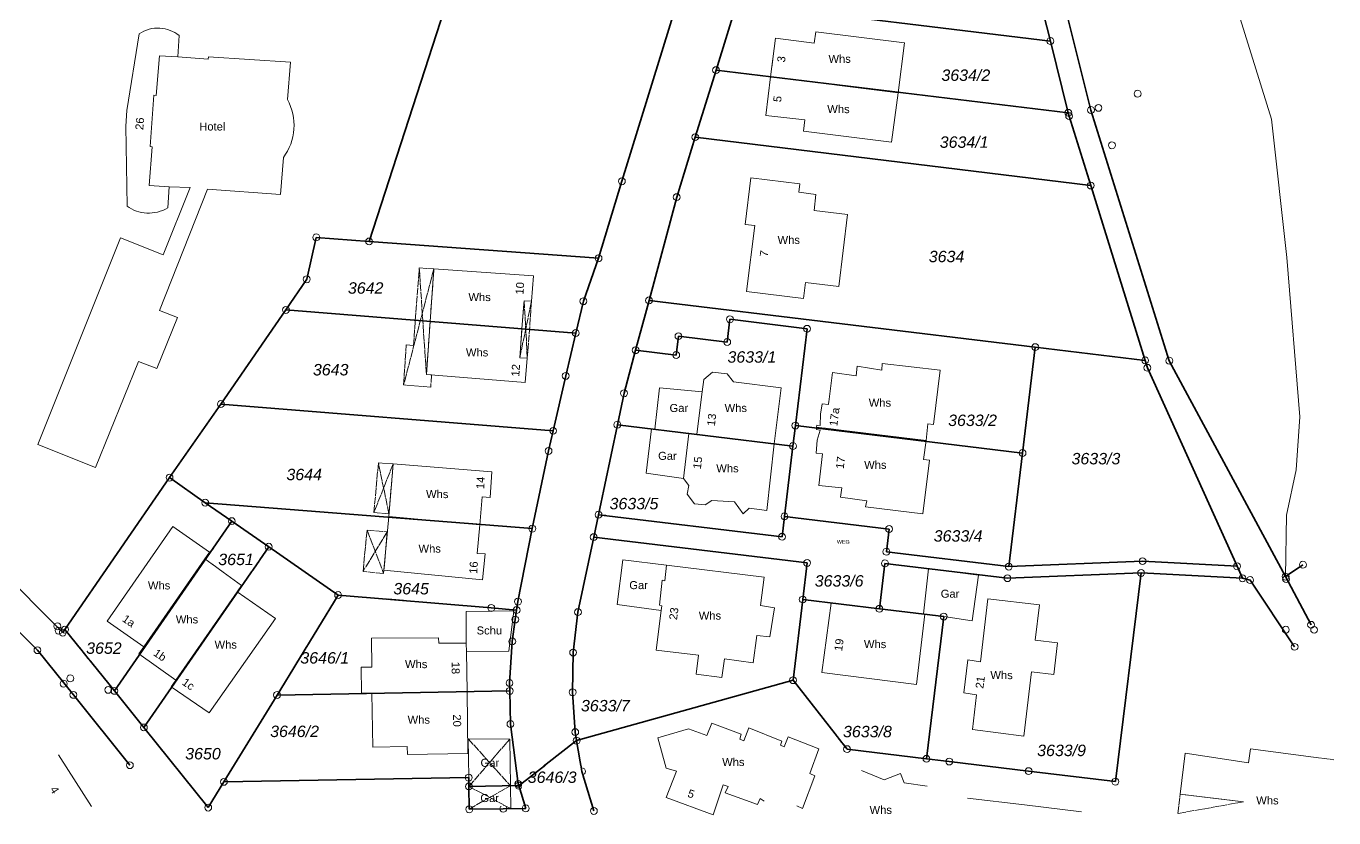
# Model space of a CAD drawing. Header units: metres. Extents: x -3399952 to 118, y -5275341 to 159.
# Drawn here: x -56.1 to 115.4, y -111.5 to -7.7 of the extents above; entities that cross this region are included whole.
import ezdxf

# ---------------------------------------------------------------- set-up
doc = ezdxf.new("R2010")
doc.units = ezdxf.units.M
for name, pattern in [('1600.2028', [0]), ('1600.2031', [1.5, 1, 0, 0, -0.5]), ('1600.2505', [0]), ('1600.2507', [0]), ('1600.2515', [0])]:
    doc.linetypes.add(name, pattern=pattern)
doc.layers.get('0').update_dxf_attribs({"color": 1, "linetype": 'CONTINUOUS'})
for name, color, linetype, lineweight in [('Flurstücke_Grenzpunkte', 255, 'CONTINUOUS', 0), ('Gebäude', 255, 'CONTINUOUS', 0), ('Lagebezeichnungen', 255, 'CONTINUOUS', 0), ('Migrationsobjekte', 7, 'CONTINUOUS', 18), ('Vegetation', 255, 'CONTINUOUS', 0), ('Verkehr', 255, 'CONTINUOUS', 0)]:
    doc.layers.add(name, color=color, linetype=linetype, lineweight=lineweight)
doc.styles.add('Flurstücksnummer - K 10 700', font='Arial Italic.ttf')
doc.styles.add('Flurstücksnummer_ Schrägstrich - K 10 700', font='Arial Italic.ttf')
doc.styles.add('Gebäudefunktion (nur BW)', font='Arial.ttf')
doc.styles.add('Sonstiger Text_ Bezeichnung - N 7 380', font='Arial.ttf')
doc.styles.add('Textart 7900', font='Arial.ttf')

# ---------------------------------------------------------------- blocks, each defined once
blk = doc.blocks.new('Grenzpunkt mit Abmarkung (Marke)')
at = {"color": 0, "lineweight": -2}
blk.add_circle((0, 0), 0.5, dxfattribs=at)

msp = doc.modelspace()

# ---------------------------------------------------------------- linework, layer by layer
at = {"layer": 'Flurstücke_Grenzpunkte', "color": 7, "linetype": '1600.2028', "lineweight": 35}
for p, q in [((71.49, 17.26, -333.75), (78.25, -9.62, -333.75)), ((83.57, -18.67, -333.75), (74.35, 18.1, -333.75)), ((-11.14, -35.91, -333.75), (1.89, 4.19, 0.04)), ((22.02, -28.02, -333.75), (29.97, -2.26, -333.75)), ((37.1, -4.63, -333.75), (34.38, -13.43, -333.75)), ((37.1, -4.63, -333.75), (78.25, -9.62, -333.75)), ((78.25, -9.62, -333.75), (80.59, -19.03, -333.75)), ((34.38, -13.43, -333.75), (31.65, -22.23, -333.75)), ((93.85, -51.56, -333.75), (83.57, -18.67, -333.75)), ((80.59, -19.03, -333.75), (80.7, -19.47, -333.75)), ((80.7, -19.47, -333.75), (83.54, -28.58, -333.75)), ((31.65, -22.23, -333.75), (29.22, -30.1, -333.75)), ((18.96, -38.12, -333.75), (22.02, -28.02, -333.75)), ((83.54, -28.58, -333.75), (90.68, -51.52, -333.75)), ((29.22, -30.1, -333.75), (25.59, -43.65, -333.75)), ((-19.32, -40.88, -333.75), (-18.07, -35.38, -333.75)), ((-18.07, -35.38, -333.75), (-11.14, -35.91, -333.75)), ((18.96, -38.12, -333.75), (-11.14, -35.91, -333.75)), ((16.97, -43.75, -333.75), (18.96, -38.12, -333.75)), ((-22.06, -44.9, -333.75), (-19.32, -40.88, -333.75)), ((15.98, -47.93, -333.75), (16.97, -43.75, -333.75)), ((25.59, -43.65, -333.75), (23.83, -50.18, -333.75)), ((-30.59, -57.24, -333.75), (-22.06, -44.9, -333.75)), ((36.2, -46.13, -333.75), (46.32, -47.37, -333.75)), ((14.66, -53.55, -333.75), (15.98, -47.93, -333.75)), ((46.32, -47.37, -333.75), (44.79, -60.07, -333.75)), ((29.15, -50.82, -333.75), (29.45, -48.34, -333.75)), ((23.83, -50.18, -333.75), (22.31, -55.83, -333.75)), ((23.83, -50.18, -333.75), (29.15, -50.82, -333.75)), ((76.26, -49.78, -333.75), (74.59, -63.68, -333.75)), ((76.26, -49.78, -333.75), (90.68, -51.52, -333.75)), ((90.68, -51.52, -333.75), (90.97, -52.49, -333.75)), ((90.97, -52.49, -333.75), (102.74, -78.53, -333.75)), ((109.11, -79.89, -333.75), (93.85, -51.56, -333.75)), ((13.01, -60.76, -333.75), (14.66, -53.55, -333.75)), ((22.31, -55.83, -333.75), (21.44, -59.96, -333.75)), ((-37.32, -66.9, -333.75), (-30.59, -57.24, -333.75)), ((13.01, -60.76, -333.75), (-30.59, -57.24, -333.75)), ((12.4, -63.4, -333.75), (13.01, -60.76, -333.75)), ((44.79, -60.07, -333.75), (44.47, -62.76, -333.75)), ((10.27, -73.59, -333.75), (12.4, -63.4, -333.75)), ((43.36, -71.99, -333.75), (44.47, -62.76, -333.75)), ((72.79, -78.57, -333.75), (74.59, -63.68, -333.75)), ((-32.64, -70.19, -333.75), (-37.32, -66.9, -333.75)), ((-29.15, -72.61, -333.75), (-32.64, -70.19, -333.75)), ((43.36, -71.99, -333.75), (43.04, -74.66, -333.75)), ((57.09, -73.64, -333.75), (43.36, -71.99, -333.75)), ((8.39, -83.17, -333.75), (10.27, -73.59, -333.75)), ((56.73, -76.62, -333.75), (57.09, -73.64, -333.75)), ((18.33, -74.71, -333.75), (16.26, -84.55, -333.75)), ((46.33, -78.09, -333.75), (18.33, -74.71, -333.75)), ((-61.75, -76.77, -333.75), (-51.33, -87.24, -333.75)), ((-15.2, -82.3, -333.75), (-24.31, -75.97, -333.75)), ((-65.97, -78.35, -333.75), (-54.65, -89.54, -333.75)), ((56.54, -78.15, -333.75), (55.81, -84.11, -333.75)), ((72.61, -80.1, -333.75), (56.54, -78.15, -333.75)), ((90.34, -77.86, -333.75), (72.79, -78.57, -333.75)), ((102.74, -78.53, -333.75), (90.34, -77.86, -333.75)), ((102.74, -78.53, -333.75), (103.45, -80.11, -333.75)), ((109.11, -79.89, -333.75), (111.38, -78.33, -333.75)), ((90.15, -79.41, -333.75), (72.61, -80.1, -333.75)), ((86.77, -106.79, -333.75), (90.15, -79.41, -333.75)), ((90.15, -79.41, -333.75), (103.45, -80.11, -333.75)), ((103.45, -80.11, -333.75), (104.44, -80.34, -333.75)), ((104.44, -80.34, -333.75), (110.29, -89.1, -333.75)), ((112.45, -86.21, -333.75), (109.11, -79.89, -333.75)), ((8.22, -84.28, -333.75), (4.89, -84, -333.75)), ((8.22, -84.28, -333.75), (8.39, -83.17, -333.75)), ((45.75, -82.89, -333.75), (44.48, -93.48, -333.75)), ((55.81, -84.11, -333.75), (45.75, -82.89, -333.75)), ((8.04, -85.52, -333.75), (8.22, -84.28, -333.75)), ((16.26, -84.55, -333.75), (15.63, -89.85, -333.75)), ((55.81, -84.11, -333.75), (64.25, -85.13, -333.75)), ((64.25, -85.13, -333.75), (61.99, -103.79, -333.75)), ((-51.33, -87.24, -333.75), (-51.04, -86.84, -333.75)), ((-54.65, -89.54, -333.75), (-49.94, -95.4, -333.75)), ((7.31, -94.89, -333.75), (7.28, -93.85, -333.75)), ((-49.94, -95.4, -333.75), (-42.53, -104.63, -333.75)), ((-44.56, -94.88, -333.75), (-40.69, -99.68, -333.75)), ((7.31, -94.89, -333.75), (-23.22, -95.42, -333.75)), ((7.41, -99.23, -333.75), (7.31, -94.89, -333.75)), ((15.9, -100.29, -333.75), (16.09, -101.4, -333.75)), ((64.98, -104.15, -333.75), (61.99, -103.79, -333.75)), ((1.93, -106.26, -333.75), (-30.19, -106.82, -333.75)), ((1.95, -107.42, -333.75), (1.93, -106.26, -333.75)), ((86.77, -106.79, -333.75), (75.39, -105.41, -333.75)), ((-32.25, -110.19, -333.75), (-30.19, -106.82, -333.75)), ((2, -110.42, -333.75), (1.95, -107.42, -333.75))]:
    msp.add_line(p, q, dxfattribs=at)
at = {"layer": 'Gebäude', "color": 7, "linetype": '1600.2505', "lineweight": 18}
for p, q in [((47.46, -8.4, -333.75), (47.27, -9.88, -333.75)), ((59.09, -9.84, -333.75), (47.46, -8.4, -333.75)), ((-36.25, -11.71, -333.75), (-36.07, -8.9, -333.75)), ((47.27, -9.88, -333.75), (42.16, -9.23, -333.75)), ((58.27, -16.41, -333.75), (59.09, -9.84, -333.75)), ((-32.24, -12, -333.75), (-36.25, -11.71, -333.75)), ((-32.21, -11.67, -333.75), (-32.24, -12, -333.75)), ((-21.45, -12.4, -333.75), (-32.21, -11.67, -333.75)), ((-21.86, -17.28, -333.75), (-21.45, -12.4, -333.75)), ((57.41, -22.87, -333.75), (58.27, -16.41, -333.75)), ((40.91, -19.38, -333.75), (46.02, -19.97, -333.75)), ((46.02, -19.97, -333.75), (45.85, -21.46, -333.75)), ((45.85, -21.46, -333.75), (57.41, -22.87, -333.75)), ((-22.76, -29.74, -333.75), (-22.37, -24.9, -333.75)), ((-38.66, -44.95, -333.75), (-32.32, -29.07, -333.75)), ((-34.6, -28.84, -333.75), (-38.18, -37.66, -333.75)), ((-37.56, -31.5, -333.75), (-37.39, -28.73, -333.75)), ((-37.39, -28.73, -333.75), (-34.6, -28.84, -333.75)), ((-32.32, -29.07, -333.75), (-22.76, -29.74, -333.75)), ((38.93, -27.58, -333.75), (38.22, -33.67, -333.75)), ((45.39, -28.36, -333.75), (38.93, -27.58, -333.75)), ((45.25, -29.45, -333.75), (45.39, -28.36, -333.75)), ((47.49, -29.74, -333.75), (45.25, -29.45, -333.75)), ((47.24, -31.84, -333.75), (47.49, -29.74, -333.75)), ((51.63, -32.36, -333.75), (47.24, -31.84, -333.75)), ((50.47, -41.83, -333.75), (51.63, -32.36, -333.75)), ((38.22, -33.67, -333.75), (39.46, -33.82, -333.75)), ((-43.75, -35.44, -333.75), (-54.61, -62.57, -333.75)), ((-38.18, -37.66, -333.75), (-43.75, -35.44, -333.75)), ((-2.64, -39.51, -333.75), (-3.13, -46.42, -333.75)), ((38.39, -42.49, -333.75), (45.87, -43.39, -333.75)), ((45.87, -43.39, -333.75), (46.12, -41.29, -333.75)), ((46.12, -41.29, -333.75), (50.47, -41.83, -333.75)), ((-39, -52.57, -333.75), (-36.26, -45.89, -333.75)), ((-36.26, -45.89, -333.75), (-38.66, -44.95, -333.75)), ((-3.13, -46.42, -333.75), (-3.62, -53.38, -333.75)), ((8.92, -47.33, -333.75), (-3.13, -46.42, -333.75)), ((-47.04, -65.55, -333.75), (-41.38, -51.66, -333.75)), ((-41.38, -51.66, -333.75), (-39, -52.57, -333.75)), ((33.92, -53.08, -333.75), (32.77, -54.01, -333.75)), ((52.77, -53.55, -333.75), (49.65, -53.1, -333.75)), ((52.9, -52.26, -333.75), (52.77, -53.55, -333.75)), ((56.13, -52.79, -333.75), (52.9, -52.26, -333.75)), ((56.17, -51.91, -333.75), (56.13, -52.79, -333.75)), ((63.78, -52.79, -333.75), (56.17, -51.91, -333.75)), ((32.77, -54.01, -333.75), (32.58, -55.66, -333.75)), ((42.93, -55.11, -333.75), (36.65, -54.33, -333.75)), ((32.58, -55.66, -333.75), (26.94, -55.13, -333.75)), ((42.01, -62.46, -333.75), (42.93, -55.11, -333.75)), ((47.59, -60.02, -333.75), (47.57, -60.27, -333.75)), ((61.95, -62.03, -333.75), (62.16, -59.85, -333.75)), ((62.16, -59.85, -333.75), (62.89, -59.94, -333.75)), ((26.35, -60.55, -333.75), (25.89, -60.5, -333.75)), ((30.82, -61.09, -333.75), (26.35, -60.55, -333.75)), ((47.57, -60.27, -333.75), (47.54, -60.6, -333.75)), ((-54.61, -62.57, -333.75), (-47.04, -65.55, -333.75)), ((41.03, -71.2, -333.75), (42.01, -62.46, -333.75)), ((47.63, -61.98, -333.75), (47.52, -63.68, -333.75)), ((61.61, -64.51, -333.75), (61.95, -62.03, -333.75)), ((-7.99, -65.11, -333.75), (-8.56, -71.98, -333.75)), ((47.52, -63.68, -333.75), (48.36, -63.76, -333.75)), ((48.36, -63.76, -333.75), (47.85, -67.93, -333.75)), ((61.49, -71.66, -333.75), (62.39, -64.62, -333.75)), ((62.39, -64.62, -333.75), (61.61, -64.51, -333.75)), ((30.79, -67.92, -333.75), (30.61, -69.07, -333.75)), ((47.85, -67.93, -333.75), (50.9, -68.26, -333.75)), ((50.9, -68.26, -333.75), (50.71, -69.46, -333.75)), ((30.61, -69.07, -333.75), (31.57, -70.32, -333.75)), ((31.57, -70.32, -333.75), (32.97, -70.47, -333.75)), ((32.97, -70.47, -333.75), (33.83, -69.91, -333.75)), ((33.83, -69.91, -333.75), (36.78, -70.08, -333.75)), ((36.78, -70.08, -333.75), (37.92, -71.66, -333.75)), ((50.71, -69.46, -333.75), (54.16, -69.93, -333.75)), ((54.16, -69.93, -333.75), (54, -70.72, -333.75)), ((-8.56, -71.98, -333.75), (-9.19, -79.05, -333.75)), ((3.38, -73.08, -333.75), (-8.56, -71.98, -333.75)), ((37.92, -71.66, -333.75), (38.73, -70.92, -333.75)), ((38.73, -70.92, -333.75), (41.03, -71.2, -333.75)), ((54, -70.72, -333.75), (61.49, -71.66, -333.75)), ((27.87, -78.39, -333.75), (22.13, -77.68, -333.75)), ((27.87, -78.39, -333.75), (27.65, -80.44, -333.75)), ((40.68, -79.95, -333.75), (27.87, -78.39, -333.75)), ((62.26, -78.86, -333.75), (61.59, -84.79, -333.75)), ((68.81, -79.7, -333.75), (62.26, -78.86, -333.75)), ((27.65, -80.44, -333.75), (27.32, -80.37, -333.75)), ((40.2, -83.66, -333.75), (40.68, -79.95, -333.75)), ((67.99, -85.71, -333.75), (68.81, -79.7, -333.75)), ((-28.46, -81.88, -333.75), (-27.88, -81.04, -333.75)), ((-23.42, -85.39, -333.75), (-28.46, -81.88, -333.75)), ((42.03, -83.98, -333.75), (40.2, -83.66, -333.75)), ((41.45, -87.81, -333.75), (42.03, -83.98, -333.75)), ((55.81, -84.11, -333.75), (49.49, -83.35, -333.75)), ((76.81, -83.61, -333.75), (70.06, -82.81, -333.75)), ((76.26, -88.23, -333.75), (76.81, -83.61, -333.75)), ((7.85, -84.39, -333.75), (1.58, -84.48, -333.75)), ((1.58, -84.48, -333.75), (1.58, -84.65, -333.75)), ((61.59, -84.79, -333.75), (55.81, -84.11, -333.75)), ((60.68, -94.04, -333.75), (61.77, -84.81, -333.75)), ((61.77, -84.81, -333.75), (61.59, -84.79, -333.75)), ((61.77, -84.81, -333.75), (64.25, -85.13, -333.75)), ((64.25, -85.13, -333.75), (67.99, -85.71, -333.75)), ((-2.02, -87.93, -333.75), (-10.83, -87.98, -333.75)), ((-10.83, -87.98, -333.75), (-10.79, -91.76, -333.75)), ((-2.01, -88.64, -333.75), (-2.02, -87.93, -333.75)), ((39.26, -91.22, -333.75), (39.72, -87.62, -333.75)), ((39.72, -87.62, -333.75), (41.45, -87.81, -333.75)), ((79.19, -88.59, -333.75), (76.26, -88.23, -333.75)), ((78.68, -92.74, -333.75), (79.19, -88.59, -333.75)), ((26.53, -89.53, -333.75), (32.08, -90.19, -333.75)), ((32.08, -90.19, -333.75), (31.75, -92.69, -333.75)), ((35.15, -93.14, -333.75), (35.47, -90.68, -333.75)), ((35.47, -90.68, -333.75), (39.26, -91.22, -333.75)), ((48.27, -92.47, -333.75), (60.68, -94.04, -333.75)), ((75.75, -92.37, -333.75), (78.68, -92.74, -333.75)), ((31.75, -92.69, -333.75), (35.15, -93.14, -333.75)), ((-12.15, -95.18, -333.75), (-10.79, -95.17, -333.75)), ((1.71, -94.98, -333.75), (-10.79, -95.17, -333.75)), ((-10.79, -95.17, -333.75), (-10.67, -102.26, -333.75)), ((33.83, -99.1, -333.75), (33.15, -100.75, -333.75)), ((37.69, -100.57, -333.75), (33.83, -99.1, -333.75)), ((1.86, -101.16, -333.75), (1.93, -106.26, -333.75)), ((7.32, -101.2, -333.75), (1.86, -101.16, -333.75)), ((7.4, -107.33, -333.75), (7.32, -101.2, -333.75)), ((30.75, -99.85, -333.75), (26.76, -101.03, -333.75)), ((26.76, -101.03, -333.75), (27.82, -105.01, -333.75)), ((33.15, -100.75, -333.75), (30.75, -99.85, -333.75)), ((37.5, -101.2, -333.75), (37.69, -100.57, -333.75)), ((38.01, -101.44, -333.75), (37.5, -101.2, -333.75)), ((38.66, -99.72, -333.75), (38.01, -101.44, -333.75)), ((43.01, -101.47, -333.75), (38.66, -99.72, -333.75)), ((43.83, -100.91, -333.75), (43.31, -102.21, -333.75)), ((47.88, -102.49, -333.75), (43.83, -100.91, -333.75)), ((68.02, -99.94, -333.75), (74.74, -100.8, -333.75)), ((-10.67, -102.26, -333.75), (-6.14, -102.19, -333.75)), ((-6.14, -102.19, -333.75), (-6.12, -103.22, -333.75)), ((42.83, -102.02, -333.75), (43.01, -101.47, -333.75)), ((43.31, -102.21, -333.75), (42.83, -102.02, -333.75)), ((46.7, -105.71, -333.75), (47.88, -102.49, -333.75)), ((104.51, -102.47, -333.75), (104.25, -104.3, -333.75)), ((112.77, -103.57, -333.75), (104.51, -102.47, -333.75)), ((-6.12, -103.22, -333.75), (1.83, -103.09, -333.75)), ((95.95, -103.04, -333.75), (95.29, -108.44, -333.75)), ((104.25, -104.3, -333.75), (95.95, -103.04, -333.75)), ((1.93, -106.26, -333.75), (1.95, -107.42, -333.75)), ((27.82, -105.01, -333.75), (29.17, -105.41, -333.75)), ((45.73, -110.3, -333.75), (47.36, -106.02, -333.75)), ((47.36, -106.02, -333.75), (46.7, -105.71, -333.75)), ((56.44, -106.53, -333.75), (53.45, -105.33, -333.75)), ((58.59, -105.73, -333.75), (56.44, -106.53, -333.75)), ((59.08, -106.96, -333.75), (58.59, -105.73, -333.75)), ((1.95, -107.42, -333.75), (1.97, -110.39, -333.75)), ((7.44, -110.33, -333.75), (7.4, -107.33, -333.75)), ((34.02, -111.15, -333.75), (35.33, -107.21, -333.75)), ((35.33, -107.21, -333.75), (35.97, -107.41, -333.75)), ((35.97, -107.41, -333.75), (35.59, -108.26, -333.75)), ((62.08, -107.38, -333.75), (59.08, -106.96, -333.75)), ((35.59, -108.26, -333.75), (39.8, -109.79, -333.75)), ((39.8, -109.79, -333.75), (40.15, -109.02, -333.75)), ((40.15, -109.02, -333.75), (40.7, -109.36, -333.75)), ((74.86, -109.83, -333.75), (67.38, -108.94, -333.75)), ((95.29, -108.44, -333.75), (103.58, -109.44, -333.75)), ((44.97, -109.98, -333.75), (45.73, -110.3, -333.75)), ((82.31, -110.73, -333.75), (74.86, -109.83, -333.75))]:
    msp.add_line(p, q, dxfattribs=at)
for centre, radius, start, end in [((-38.87, -12.26, -333.75), 4.34, 86.1697, 124.4106), ((-38.83, -12.3, -333.75), 4.38, 50.9568, 86.773), ((-28.01, -20.68, -333.75), 7.03, 355.9942, 28.9481), ((-28.04, -20.7, -333.75), 7.05, 323.4648, 356.1963), ((-40.09, -27.42, -333.75), 4.77, 233.8873, 267.2371), ((-40.05, -27.39, -333.75), 4.81, 266.7966, 301.2289)]:
    msp.add_arc(centre, radius, start, end, dxfattribs=at)
at = {"layer": 'Migrationsobjekte', "color": 7, "linetype": '1600.2507', "lineweight": 18}
for p, q in [((-38.66, -11.54, -333.75), (-39.06, -16.75, -333.75)), ((-36.25, -11.71, -333.75), (-38.66, -11.54, -333.75)), ((-39.06, -16.75, -333.75), (-39.39, -16.72, -333.75)), ((-39.58, -23.51, -333.75), (-39.99, -28.56, -333.75)), ((-39.87, -23.47, -333.75), (-39.58, -23.51, -333.75)), ((-39.99, -28.56, -333.75), (-37.39, -28.73, -333.75))]:
    msp.add_line(p, q, dxfattribs=at)
at = {"layer": 'Migrationsobjekte', "color": 7, "linetype": '1600.2031', "lineweight": 18}
for p, q in [((-5.32, -49.56, -333.75), (-4.56, -39.37, -333.75)), ((-3.62, -53.38, -333.75), (-4.56, -39.37, -333.75)), ((-4.56, -39.37, -333.75), (-2.64, -39.51, -333.75)), ((-2.64, -39.51, -333.75), (-6.61, -54.73, -333.75)), ((-2.64, -39.51, -333.75), (-3.13, -46.42, -333.75)), ((-3.13, -46.42, -333.75), (-3.62, -53.38, -333.75)), ((-6.61, -54.73, -333.75), (-6.28, -49.46, -333.75)), ((-6.28, -49.46, -333.75), (-5.32, -49.56, -333.75)), ((-3.05, -55.03, -333.75), (-6.61, -54.73, -333.75)), ((-3.62, -53.38, -333.75), (-2.96, -53.43, -333.75)), ((-2.96, -53.43, -333.75), (-3.05, -55.03, -333.75)), ((-10.51, -71.49, -333.75), (-9.92, -64.98, -333.75)), ((-7.99, -65.11, -333.75), (-10.51, -71.49, -333.75)), ((-9.92, -64.98, -333.75), (-8, -65.11, -333.75)), ((-8.53, -71.65, -333.75), (-9.92, -64.98, -333.75)), ((-8, -65.11, -333.75), (-8.53, -71.65, -333.75)), ((-8.53, -71.65, -333.75), (-10.51, -71.49, -333.75)), ((-11.94, -79.2, -333.75), (-11.41, -73.8, -333.75)), ((-11.41, -73.8, -333.75), (-8.75, -74.02, -333.75)), ((-8.75, -74.02, -333.75), (-9.19, -79.05, -333.75)), ((112.77, -103.57, -333.75), (115.44, -103.92, -333.75)), ((94.97, -110.97, -333.75), (95.29, -108.44, -333.75)), ((103.58, -109.44, -333.75), (94.97, -110.97, -333.75)), ((95.29, -108.44, -333.75), (103.58, -109.44, -333.75))]:
    msp.add_line(p, q, dxfattribs=at)
at = {"layer": 'Vegetation', "color": 253, "linetype": '1600.2515', "lineweight": 18, "true_color": 0x999999}
for p, q in [((101.67, -1.89, -333.75), (107.25, -19.86, -333.75)), ((107.25, -19.86, -333.75), (109.27, -38, -333.75)), ((109.27, -38, -333.75), (110.97, -58.91, -333.75)), ((110.97, -58.91, -333.75), (110.51, -65.88, -333.75)), ((110.51, -65.88, -333.75), (109.23, -71.81, -333.75)), ((109.23, -71.81, -333.75), (109.11, -79.89, -333.75)), ((109.11, -79.89, -333.75), (111.38, -78.33, -333.75))]:
    msp.add_line(p, q, dxfattribs=at)
at = {"layer": 'Verkehr', "color": 253, "linetype": '1600.2515', "lineweight": 18, "true_color": 0x999999}
for p, q in [((71.49, 17.26, -333.75), (78.25, -9.62, -333.75)), ((83.57, -18.67, -333.75), (74.35, 18.1, -333.75)), ((78.25, -9.62, -333.75), (80.59, -19.03, -333.75)), ((93.85, -51.56, -333.75), (83.57, -18.67, -333.75)), ((80.59, -19.03, -333.75), (80.7, -19.47, -333.75)), ((80.7, -19.47, -333.75), (83.54, -28.58, -333.75)), ((83.54, -28.58, -333.75), (90.68, -51.52, -333.75)), ((90.68, -51.52, -333.75), (90.97, -52.49, -333.75)), ((90.97, -52.49, -333.75), (102.74, -78.53, -333.75)), ((109.11, -79.89, -333.75), (93.85, -51.56, -333.75)), ((43.36, -71.99, -333.75), (43.04, -74.66, -333.75)), ((57.09, -73.64, -333.75), (43.36, -71.99, -333.75)), ((56.73, -76.62, -333.75), (57.09, -73.64, -333.75)), ((-65.97, -78.35, -333.75), (-54.65, -89.54, -333.75)), ((90.34, -77.86, -333.75), (72.79, -78.57, -333.75)), ((102.74, -78.53, -333.75), (90.34, -77.86, -333.75)), ((102.74, -78.53, -333.75), (103.45, -80.11, -333.75)), ((90.15, -79.41, -333.75), (103.45, -80.11, -333.75)), ((103.45, -80.11, -333.75), (104.44, -80.34, -333.75)), ((104.44, -80.34, -333.75), (110.29, -89.1, -333.75)), ((112.45, -86.21, -333.75), (109.11, -79.89, -333.75)), ((-54.65, -89.54, -333.75), (-49.94, -95.4, -333.75)), ((-49.94, -95.4, -333.75), (-42.53, -104.63, -333.75))]:
    msp.add_line(p, q, dxfattribs=at)

# ---------------------------------------------------------------- block references
at = {"layer": 'Flurstücke_Grenzpunkte', "color": 7, "lineweight": 18, "xscale": 0.9, "yscale": 0.9, "zscale": 0.9}
for p in [(78.25, -9.62, -333.75), (34.38, -13.43, -333.75), (89.69, -16.53, -333.75), (80.59, -19.03, -333.75), (83.57, -18.67, -333.75), (84.55, -18.39, -333.75), (80.7, -19.47, -333.75), (31.65, -22.23, -333.75), (86.32, -23.3, -333.75), (22.02, -28.02, -333.75), (83.54, -28.58, -333.75), (29.22, -30.1, -333.75), (-18.07, -35.38, -333.75), (-11.14, -35.91, -333.75), (18.96, -38.12, -333.75), (-19.32, -40.88, -333.75), (-22.06, -44.9, -333.75), (16.97, -43.75, -333.75), (25.59, -43.65, -333.75), (36.2, -46.13, -333.75), (15.98, -47.93, -333.75), (29.45, -48.34, -333.75), (46.32, -47.37, -333.75), (23.83, -50.18, -333.75), (35.84, -49.11, -333.75), (76.26, -49.78, -333.75), (29.15, -50.82, -333.75), (90.68, -51.52, -333.75), (93.85, -51.56, -333.75), (14.66, -53.55, -333.75), (90.97, -52.49, -333.75), (22.31, -55.83, -333.75), (-30.59, -57.24, -333.75), (21.44, -59.96, -333.75), (44.79, -60.07, -333.75), (13.01, -60.76, -333.75), (12.4, -63.4, -333.75), (44.47, -62.76, -333.75), (74.59, -63.68, -333.75), (-37.32, -66.9, -333.75), (-32.64, -70.19, -333.75), (18.96, -71.76, -333.75), (43.36, -71.99, -333.75), (-29.15, -72.61, -333.75), (10.27, -73.59, -333.75), (57.09, -73.64, -333.75), (18.33, -74.71, -333.75), (43.04, -74.66, -333.75), (-24.31, -75.97, -333.75), (56.73, -76.62, -333.75), (46.33, -78.09, -333.75), (56.54, -78.15, -333.75), (72.79, -78.57, -333.75), (90.34, -77.86, -333.75), (102.74, -78.53, -333.75), (111.38, -78.33, -333.75), (72.61, -80.1, -333.75), (90.15, -79.41, -333.75), (103.45, -80.11, -333.75), (104.44, -80.34, -333.75), (109.11, -79.89, -333.75), (109.17, -80.22, -333.75), (-15.2, -82.3, -333.75), (4.89, -84, -333.75), (8.22, -84.28, -333.75), (8.39, -83.17, -333.75), (45.75, -82.89, -333.75), (55.81, -84.11, -333.75), (8.04, -85.52, -333.75), (16.26, -84.55, -333.75), (64.25, -85.13, -333.75), (112.45, -86.21, -333.75), (-52.04, -86.41, -333.75), (-51.88, -86.97, -333.75), (-51.33, -87.24, -333.75), (-51.04, -86.84, -333.75), (109.13, -86.85, -333.75), (112.85, -86.87, -333.75), (-54.65, -89.54, -333.75), (7.64, -88.39, -333.75), (110.29, -89.1, -333.75), (15.63, -89.85, -333.75), (-51.22, -93.94, -333.75), (-50.34, -93.24, -333.75), (-45.37, -94.75, -333.75), (7.28, -93.85, -333.75), (44.48, -93.48, -333.75), (-49.94, -95.4, -333.75), (-44.56, -94.88, -333.75), (-23.22, -95.42, -333.75), (7.31, -94.89, -333.75), (15.56, -95.06, -333.75), (-40.69, -99.68, -333.75), (7.41, -99.23, -333.75), (15.9, -100.29, -333.75), (16.09, -101.4, -333.75), (51.57, -102.52, -333.75), (-42.53, -104.63, -333.75), (61.99, -103.79, -333.75), (64.98, -104.15, -333.75), (-30.19, -106.82, -333.75), (1.93, -106.26, -333.75), (16.79, -105.44, -333.75), (75.39, -105.41, -333.75), (86.77, -106.79, -333.75), (1.95, -107.42, -333.75), (8.42, -107.08, -333.75), (8.49, -107.31, -333.75), (-32.25, -110.19, -333.75), (2, -110.42, -333.75), (6.47, -110.34, -333.75), (9.41, -110.29, -333.75), (18.35, -110.63, -333.75)]:
    msp.add_blockref('Grenzpunkt mit Abmarkung (Marke)', p, dxfattribs=at)

# ---------------------------------------------------------------- texts
at = {"layer": 'Flurstücke_Grenzpunkte', "color": 7, "lineweight": 18, "char_height": 1.5, "attachment_point": 5, "rotation": 0.0091, "line_spacing_factor": 0.69, "bg_fill": 2}
for s, insert, style in [('3634/2', (67.15, -14.11, -333.75), 'Flurstücksnummer_ Schrägstrich - K 10 700'), ('3634/1', (66.93, -22.89, -333.75), 'Flurstücksnummer_ Schrägstrich - K 10 700'), ('3634', (64.62, -37.9, -333.75), 'Flurstücksnummer - K 10 700'), ('3642', (-11.59, -42.03, -333.75), 'Flurstücksnummer - K 10 700'), ('3643', (-16.18, -52.75, -333.75), 'Flurstücksnummer - K 10 700'), ('3633/2', (68.03, -59.39, -333.75), 'Flurstücksnummer_ Schrägstrich - K 10 700'), ('3633/3', (84.22, -64.42, -333.75), 'Flurstücksnummer_ Schrägstrich - K 10 700'), ('3644', (-19.66, -66.5, -333.75), 'Flurstücksnummer - K 10 700'), ('3633/4', (66.14, -74.56, -333.75), 'Flurstücksnummer_ Schrägstrich - K 10 700'), ('3645', (-5.63, -81.48, -333.75), 'Flurstücksnummer - K 10 700'), ('3646/1', (-16.96, -90.56, -333.75), 'Flurstücksnummer_ Schrägstrich - K 10 700'), ('3646/2', (-20.92, -100.2, -333.75), 'Flurstücksnummer_ Schrägstrich - K 10 700'), ('3650', (-32.94, -103.13, -333.75), 'Flurstücksnummer - K 10 700')]:
    msp.add_mtext(s, dxfattribs=dict(at, insert=insert, style=style))
at = {"layer": 'Gebäude', "color": 7, "lineweight": 18, "char_height": 1.05, "attachment_point": 5, "rotation": 0.0091, "line_spacing_factor": 0.69, "style": 'Gebäudefunktion (nur BW)', "bg_fill": 2}
for s, insert in [('Whs', (50.6, -11.96, -333.75)), ('Whs', (50.44, -18.56, -333.75)), ('Hotel', (-31.71, -20.84, -333.75)), ('Whs', (43.92, -35.72, -333.75)), ('Whs', (3.36, -43.22, -333.75)), ('Whs', (3.03, -50.48, -333.75)), ('Whs', (55.88, -57.08, -333.75)), ('Gar', (29.5, -57.77, -333.75)), ('Whs', (36.97, -57.77, -333.75)), ('Gar', (28, -64.05, -333.75)), ('Whs', (35.88, -65.69, -333.75)), ('Whs', (55.28, -65.23, -333.75)), ('Whs', (-2.2, -69.07, -333.75)), ('Whs', (-3.19, -76.22, -333.75)), ('Whs', (-38.69, -81.05, -333.75)), ('Gar', (24.22, -81.01, -333.75)), ('Gar', (65.08, -82.14, -333.75)), ('Whs', (33.58, -85.01, -333.75)), ('Whs', (-35.03, -85.51, -333.75)), ('Whs', (-29.95, -88.82, -333.75)), ('Whs', (55.25, -88.75, -333.75)), ('Whs', (-4.96, -91.38, -333.75)), ('Whs', (71.84, -92.82, -333.75)), ('Whs', (-4.62, -98.67, -333.75)), ('Whs', (36.65, -104.22, -333.75)), ('Whs', (55.99, -110.5, -333.75)), ('Whs', (106.72, -109.26, -333.75))]:
    msp.add_mtext(s, dxfattribs=dict(at, insert=insert))
at = {"layer": 'Lagebezeichnungen', "color": 7, "lineweight": 18, "char_height": 1.05, "attachment_point": 5, "line_spacing_factor": 0.69, "style": 'Sonstiger Text_ Bezeichnung - N 7 380', "bg_fill": 2}
for s, insert, rotation in [('3', (42.95, -12, -333.75), 82.8382), ('5', (42.44, -17.22, -333.75), 83.074), ('26', (-41.23, -20.46, -333.75), 85.4282), ('10', (8.64, -42.06, -333.75), 86.3749), ('12', (8.09, -52.82, -333.75), 86.374), ('17a', (49.92, -58.93, -333.75), 82.9714), ('17', (50.7, -64.94, -333.75), 82.9363), ('14', (3.48, -67.59, -333.75), 86.3749), ('16', (2.57, -78.7, -333.75), 86.3749), ('23', (28.84, -84.75, -333.75), 82.6609), ('1a', (-42.67, -85.7, -333.75), 325.1804), ('19', (50.51, -88.84, -333.75), 82.679), ('1b', (-38.58, -90.18, -333.75), 325.1804), ('18', (0.21, -91.87, -333.75), 269.9989), ('20', (0.4, -98.78, -333.75), 271.4352), ('4', (-52.4, -107.88, -333.75), 302.5227), ('5', (31.11, -108.39, -333.75), 340.3418)]:
    msp.add_mtext(s, dxfattribs=dict(at, insert=insert, rotation=rotation))
at = {"layer": 'Verkehr', "color": 7, "lineweight": 18, "insert": (50.24, -75.58, -333.75), "char_height": 0.5, "attachment_point": 7, "rotation": 0.0091, "line_spacing_factor": 0.69, "style": 'Textart 7900', "bg_fill": 2}
msp.add_mtext('WEG', dxfattribs=at)

# ---------------------------------------------------------------- next in the draw order: linework, layer by layer
at = {"layer": 'Flurstücke_Grenzpunkte', "color": 7, "linetype": '1600.2028', "lineweight": 35}
for p, q in [((34.38, -13.43, -333.75), (80.59, -19.03, -333.75)), ((83.54, -28.58, -333.75), (31.65, -22.23, -333.75)), ((15.98, -47.93, -333.75), (-22.06, -44.9, -333.75)), ((74.59, -63.68, -333.75), (44.79, -60.07, -333.75)), ((-51.04, -86.84, -333.75), (-37.32, -66.9, -333.75)), ((10.27, -73.59, -333.75), (-32.64, -70.19, -333.75)), ((72.79, -78.57, -333.75), (56.73, -76.62, -333.75)), ((-23.22, -95.42, -333.75), (-15.2, -82.3, -333.75)), ((4.89, -84, -333.75), (-15.2, -82.3, -333.75)), ((-30.19, -106.82, -333.75), (-23.22, -95.42, -333.75)), ((-40.69, -99.68, -333.75), (-32.25, -110.19, -333.75))]:
    msp.add_line(p, q, dxfattribs=at)
at = {"layer": 'Gebäude', "color": 7, "linetype": '1600.2505', "lineweight": 18}
for p, q in [((-41.32, -8.68, -333.75), (-42.91, -18.75, -333.75)), ((42.16, -9.23, -333.75), (41.52, -14.3, -333.75)), ((41.52, -14.3, -333.75), (40.91, -19.38, -333.75)), ((41.52, -14.3, -333.75), (58.27, -16.41, -333.75)), ((-42.91, -18.75, -333.75), (-43.07, -20.78, -333.75)), ((-43.07, -20.78, -333.75), (-42.9, -31.28, -333.75)), ((10.41, -40.41, -333.75), (-2.64, -39.51, -333.75)), ((10.17, -43.76, -333.75), (10.41, -40.41, -333.75)), ((8.92, -47.33, -333.75), (9.21, -43.7, -333.75)), ((9.21, -43.7, -333.75), (10.17, -43.76, -333.75)), ((8.63, -51.17, -333.75), (8.92, -47.33, -333.75)), ((9.62, -51.23, -333.75), (8.63, -51.17, -333.75)), ((9.35, -54.41, -333.75), (9.62, -51.23, -333.75)), ((49.65, -53.1, -333.75), (49.13, -57.3, -333.75)), ((62.89, -59.94, -333.75), (63.78, -52.79, -333.75)), ((-3.62, -53.38, -333.75), (9.35, -54.41, -333.75)), ((26.94, -55.13, -333.75), (26.35, -60.55, -333.75)), ((48.32, -57.21, -333.75), (48.08, -58.58, -333.75)), ((49.13, -57.3, -333.75), (48.32, -57.21, -333.75)), ((48.03, -60.05, -333.75), (47.59, -60.02, -333.75)), ((48.08, -58.58, -333.75), (48.03, -60.05, -333.75)), ((25.89, -60.5, -333.75), (25.23, -66.3, -333.75)), ((47.54, -60.6, -333.75), (48.02, -60.68, -333.75)), ((61.95, -62.03, -333.75), (47.57, -60.27, -333.75)), ((48.02, -60.68, -333.75), (47.63, -61.98, -333.75)), ((4.98, -66.13, -333.75), (-7.99, -65.11, -333.75)), ((4.74, -69.51, -333.75), (4.98, -66.13, -333.75)), ((3.38, -73.08, -333.75), (3.69, -69.43, -333.75)), ((3.69, -69.43, -333.75), (4.74, -69.51, -333.75)), ((-36.9, -73.3, -333.75), (-45.51, -85.74, -333.75)), ((3.05, -76.84, -333.75), (3.38, -73.08, -333.75)), ((4.11, -76.92, -333.75), (3.05, -76.84, -333.75)), ((3.75, -80.33, -333.75), (4.11, -76.92, -333.75)), ((-40.69, -89.09, -333.75), (-32.68, -77.56, -333.75)), ((22.13, -77.68, -333.75), (21.42, -83.56, -333.75)), ((-9.19, -79.05, -333.75), (3.75, -80.33, -333.75)), ((27.32, -80.37, -333.75), (26.94, -83.62, -333.75)), ((21.42, -83.56, -333.75), (27.19, -84.33, -333.75)), ((26.94, -83.62, -333.75), (27.27, -83.7, -333.75)), ((27.27, -83.7, -333.75), (27.19, -84.33, -333.75)), ((49.49, -83.35, -333.75), (48.27, -92.47, -333.75)), ((70.06, -82.81, -333.75), (69.07, -91.06, -333.75)), ((-32.11, -97.78, -333.75), (-23.42, -85.39, -333.75)), ((27.19, -84.33, -333.75), (26.53, -89.53, -333.75)), ((-40.69, -89.09, -333.75), (-41.34, -90.04, -333.75)), ((1.63, -89.76, -333.75), (7.21, -89.65, -333.75)), ((1.71, -94.98, -333.75), (1.63, -89.76, -333.75)), ((69.07, -91.06, -333.75), (67.43, -90.82, -333.75)), ((-10.79, -91.76, -333.75), (-12.17, -91.77, -333.75)), ((-12.17, -91.77, -333.75), (-12.15, -95.18, -333.75)), ((1.83, -103.09, -333.75), (1.71, -94.98, -333.75)), ((-47.54, -110.04, -333.75), (-51.88, -103.25, -333.75)), ((29.17, -105.41, -333.75), (27.83, -108.85, -333.75)), ((27.83, -108.85, -333.75), (34.02, -111.15, -333.75))]:
    msp.add_line(p, q, dxfattribs=at)
at = {"layer": 'Migrationsobjekte', "color": 7, "linetype": '1600.2507', "lineweight": 18}
msp.add_line((-39.39, -16.72, -333.75), (-39.87, -23.47, -333.75), dxfattribs=at)
at = {"layer": 'Migrationsobjekte', "color": 7, "linetype": '1600.2031', "lineweight": 18}
for p, q in [((10.17, -43.76, -333.75), (8.63, -51.17, -333.75)), ((8.92, -47.33, -333.75), (9.21, -43.7, -333.75)), ((9.62, -51.23, -333.75), (9.21, -43.7, -333.75)), ((9.21, -43.7, -333.75), (10.17, -43.76, -333.75)), ((10.17, -43.76, -333.75), (9.62, -51.23, -333.75)), ((8.63, -51.17, -333.75), (8.92, -47.33, -333.75)), ((9.62, -51.23, -333.75), (8.63, -51.17, -333.75)), ((-8.75, -74.02, -333.75), (-11.94, -79.2, -333.75)), ((-11.41, -73.8, -333.75), (-9.23, -79.49, -333.75)), ((-9.23, -79.49, -333.75), (-11.94, -79.2, -333.75)), ((-9.19, -79.05, -333.75), (-9.23, -79.49, -333.75))]:
    msp.add_line(p, q, dxfattribs=at)
at = {"layer": 'Verkehr', "color": 253, "linetype": '1600.2515', "lineweight": 18, "true_color": 0x999999}
msp.add_line((72.79, -78.57, -333.75), (56.73, -76.62, -333.75), dxfattribs=at)

# ---------------------------------------------------------------- next in the draw order: texts
at = {"layer": 'Flurstücke_Grenzpunkte', "color": 7, "lineweight": 18, "char_height": 1.5, "attachment_point": 5, "rotation": 0.0091, "line_spacing_factor": 0.69, "bg_fill": 2}
for s, insert, style in [('3633/1', (39.08, -51.08, -333.75), 'Flurstücksnummer_ Schrägstrich - K 10 700'), ('3633/5', (23.61, -70.32, -333.75), 'Flurstücksnummer_ Schrägstrich - K 10 700'), ('3651', (-28.6, -77.64, -333.75), 'Flurstücksnummer - K 10 700'), ('3633/6', (50.53, -80.46, -333.75), 'Flurstücksnummer_ Schrägstrich - K 10 700'), ('3652', (-45.93, -89.28, -333.75), 'Flurstücksnummer - K 10 700'), ('3633/7', (19.86, -96.83, -333.75), 'Flurstücksnummer_ Schrägstrich - K 10 700'), ('3633/8', (54.24, -100.23, -333.75), 'Flurstücksnummer_ Schrägstrich - K 10 700'), ('3633/9', (79.71, -102.7, -333.75), 'Flurstücksnummer_ Schrägstrich - K 10 700'), ('3646/3', (12.88, -106.22, -333.75), 'Flurstücksnummer_ Schrägstrich - K 10 700')]:
    msp.add_mtext(s, dxfattribs=dict(at, insert=insert, style=style))
at = {"layer": 'Gebäude', "color": 7, "lineweight": 18, "char_height": 1.05, "attachment_point": 5, "rotation": 0.0091, "line_spacing_factor": 0.69, "style": 'Gebäudefunktion (nur BW)', "bg_fill": 2}
for s, insert in [('Schu', (4.64, -86.96, -333.75)), ('Gar', (4.7, -104.32, -333.75)), ('Gar', (4.68, -108.95, -333.75))]:
    msp.add_mtext(s, dxfattribs=dict(at, insert=insert))
at = {"layer": 'Lagebezeichnungen', "color": 7, "lineweight": 18, "char_height": 1.05, "attachment_point": 5, "line_spacing_factor": 0.69, "style": 'Sonstiger Text_ Bezeichnung - N 7 380', "bg_fill": 2}
for s, insert, rotation in [('7', (40.68, -37.49, -333.75), 82.9453), ('13', (33.8, -59.31, -333.75), 83.3647), ('15', (31.97, -64.95, -333.75), 82.4917), ('1c', (-34.85, -93.99, -333.75), 325.1804), ('21', (69.03, -93.76, -333.75), 82.391)]:
    msp.add_mtext(s, dxfattribs=dict(at, insert=insert, rotation=rotation))

# ---------------------------------------------------------------- next in the draw order: linework, layer by layer
at = {"layer": 'Flurstücke_Grenzpunkte', "color": 7, "linetype": '1600.2028', "lineweight": 35}
for p, q in [((25.59, -43.65, -333.75), (76.26, -49.78, -333.75)), ((35.84, -49.11, -333.75), (36.2, -46.13, -333.75)), ((29.45, -48.34, -333.75), (35.84, -49.11, -333.75)), ((21.44, -59.96, -333.75), (18.96, -71.76, -333.75)), ((44.47, -62.76, -333.75), (21.44, -59.96, -333.75)), ((18.96, -71.76, -333.75), (18.33, -74.71, -333.75)), ((43.04, -74.66, -333.75), (18.96, -71.76, -333.75)), ((-44.56, -94.88, -333.75), (-29.15, -72.61, -333.75)), ((-24.31, -75.97, -333.75), (-29.15, -72.61, -333.75)), ((-40.69, -99.68, -333.75), (-24.31, -75.97, -333.75)), ((45.75, -82.89, -333.75), (46.33, -78.09, -333.75)), ((7.64, -88.39, -333.75), (8.04, -85.52, -333.75)), ((-51.04, -86.84, -333.75), (-44.56, -94.88, -333.75)), ((7.28, -93.85, -333.75), (7.64, -88.39, -333.75)), ((15.63, -89.85, -333.75), (15.56, -95.06, -333.75)), ((16.09, -101.4, -333.75), (44.48, -93.48, -333.75)), ((44.48, -93.48, -333.75), (51.57, -102.52, -333.75)), ((15.56, -95.06, -333.75), (15.9, -100.29, -333.75)), ((8.42, -107.08, -333.75), (7.41, -99.23, -333.75)), ((16.09, -101.4, -333.75), (8.49, -107.31, -333.75)), ((16.09, -101.4, -333.75), (16.79, -105.44, -333.75)), ((61.99, -103.79, -333.75), (51.57, -102.52, -333.75)), ((75.39, -105.41, -333.75), (64.98, -104.15, -333.75)), ((16.79, -105.44, -333.75), (18.35, -110.63, -333.75)), ((8.49, -107.31, -333.75), (1.95, -107.42, -333.75)), ((8.49, -107.31, -333.75), (8.42, -107.08, -333.75)), ((9.41, -110.29, -333.75), (8.49, -107.31, -333.75)), ((6.47, -110.34, -333.75), (2, -110.42, -333.75)), ((9.41, -110.29, -333.75), (6.47, -110.34, -333.75))]:
    msp.add_line(p, q, dxfattribs=at)
at = {"layer": 'Gebäude', "color": 7, "linetype": '1600.2505', "lineweight": 18}
for p, q in [((39.46, -33.82, -333.75), (38.39, -42.49, -333.75)), ((35.84, -53.3, -333.75), (33.92, -53.08, -333.75)), ((36.65, -54.33, -333.75), (35.84, -53.3, -333.75)), ((32.58, -55.66, -333.75), (31.85, -61.2, -333.75)), ((30.82, -61.09, -333.75), (30.09, -67.02, -333.75)), ((31.85, -61.2, -333.75), (30.82, -61.09, -333.75)), ((42.01, -62.46, -333.75), (31.85, -61.2, -333.75)), ((25.23, -66.3, -333.75), (30.09, -67.02, -333.75)), ((30.09, -67.02, -333.75), (30.79, -67.92, -333.75)), ((-32.07, -76.68, -333.75), (-36.9, -73.3, -333.75)), ((-32.68, -77.56, -333.75), (-32.07, -76.68, -333.75)), ((-27.88, -81.04, -333.75), (-32.68, -77.56, -333.75)), ((-36.5, -93.46, -333.75), (-28.46, -81.88, -333.75)), ((-45.51, -85.74, -333.75), (-40.69, -89.09, -333.75)), ((1.58, -84.65, -333.75), (1.61, -88.61, -333.75)), ((7.21, -89.65, -333.75), (7.85, -84.39, -333.75)), ((1.61, -88.61, -333.75), (-2.01, -88.64, -333.75)), ((1.63, -89.76, -333.75), (1.61, -88.61, -333.75)), ((-41.34, -90.04, -333.75), (-36.5, -93.46, -333.75)), ((67.43, -90.82, -333.75), (66.9, -95.15, -333.75)), ((74.74, -100.8, -333.75), (75.75, -92.37, -333.75)), ((-36.5, -93.46, -333.75), (-37.1, -94.34, -333.75)), ((-37.1, -94.34, -333.75), (-32.11, -97.78, -333.75)), ((66.9, -95.15, -333.75), (68.56, -95.38, -333.75)), ((68.56, -95.38, -333.75), (68.02, -99.94, -333.75)), ((7.4, -107.33, -333.75), (1.95, -107.42, -333.75)), ((1.97, -110.39, -333.75), (7.44, -110.33, -333.75))]:
    msp.add_line(p, q, dxfattribs=at)
at = {"layer": 'Migrationsobjekte', "color": 7, "linetype": '1600.2031', "lineweight": 18}
for p, q in [((1.86, -101.16, -333.75), (7.4, -107.33, -333.75)), ((1.95, -107.42, -333.75), (7.32, -101.2, -333.75)), ((1.95, -107.42, -333.75), (7.44, -110.33, -333.75)), ((1.97, -110.39, -333.75), (7.4, -107.33, -333.75))]:
    msp.add_line(p, q, dxfattribs=at)
at = {"layer": 'Verkehr', "color": 253, "linetype": '1600.2515', "lineweight": 18, "true_color": 0x999999}
for p, q in [((18.96, -71.76, -333.75), (18.33, -74.71, -333.75)), ((43.04, -74.66, -333.75), (18.96, -71.76, -333.75)), ((16.09, -101.4, -333.75), (8.49, -107.31, -333.75))]:
    msp.add_line(p, q, dxfattribs=at)

doc.saveas('drawing.dxf')
